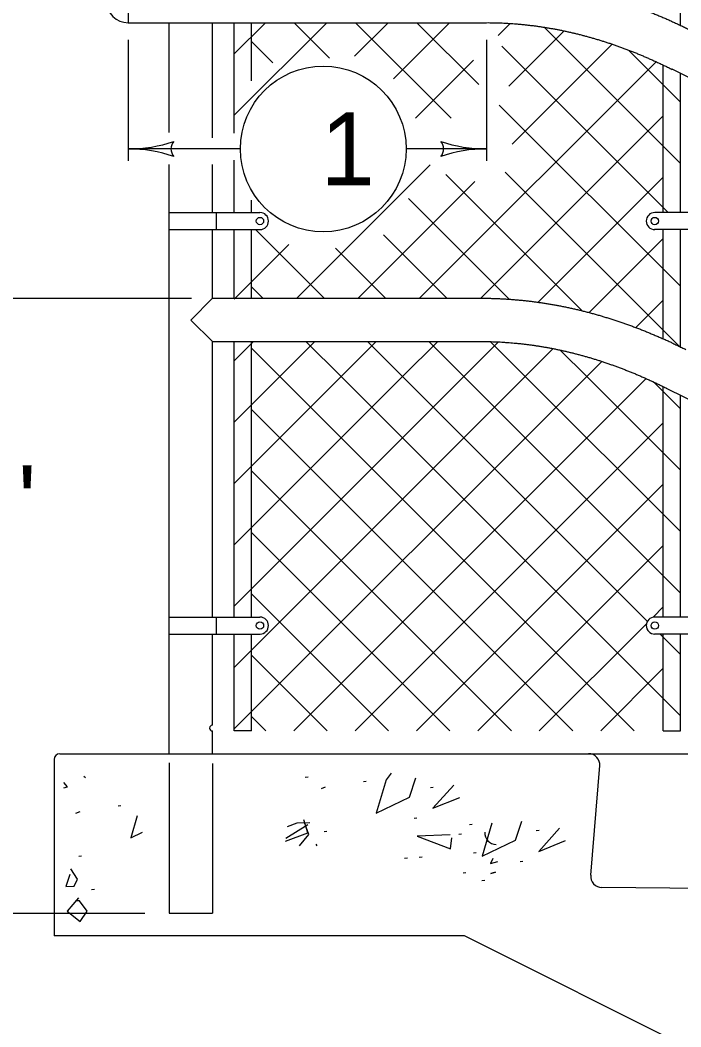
# Model space of a CAD drawing. Extents: x 1007 to 1035.5, y 1000.5 to 1021.5.
# Drawn here: x 1008.894 to 1010.707, y 1016.912 to 1019.675 of the extents above; entities that cross this region are included whole.
import ezdxf

# ---------------------------------------------------------------- set-up
doc = ezdxf.new("R2010")
doc.units = 0
doc.layers.add('Level 1', color=7, linetype='Continuous')

msp = doc.modelspace()

# ---------------------------------------------------------------- linework, layer by layer
at = {"layer": 'Level 1'}
for p, q in [((1010.7053, 1019.6606), (1010.7053, 1019.9273)), ((1009.1903, 1019.7865), (1009.1903, 1019.6678)), ((1009.1903, 1019.6678), (1010.1729, 1019.6678)), ((1009.3026, 1019.3666), (1009.3026, 1019.6678)), ((1009.4213, 1019.3519), (1009.4213, 1019.6678)), ((1009.4813, 1019.5824), (1009.5666, 1019.6678)), ((1009.4813, 1019.414), (1009.735, 1019.6678)), ((1009.4813, 1019.3642), (1009.4813, 1019.6678)), ((1009.5282, 1019.5085), (1009.5282, 1019.6678)), ((1009.6453, 1019.6678), (1009.7426, 1019.5706)), ((1009.8115, 1019.5758), (1009.9034, 1019.6678)), ((1009.8138, 1019.6678), (1010.0763, 1019.4053)), ((1009.9178, 1019.5136), (1010.0719, 1019.6678)), ((1009.9822, 1019.6678), (1010.152, 1019.498)), ((1010.205, 1019.6323), (1010.2383, 1019.6657)), ((1010.2342, 1019.4931), (1010.3863, 1019.6452)), ((1010.3315, 1019.6553), (1010.7053, 1019.2815)), ((1009.1903, 1019.6211), (1009.1903, 1019.2888)), ((1009.5282, 1019.6164), (1009.5874, 1019.5573)), ((1010.1729, 1019.6211), (1010.1729, 1019.2888)), ((1010.2154, 1019.6031), (1010.6716, 1019.1468)), ((1010.2438, 1019.3343), (1010.5183, 1019.6088)), ((1010.5627, 1019.5926), (1010.7053, 1019.4499)), ((1009.9787, 1019.4061), (1010.1378, 1019.5651)), ((1009.9895, 1018.9116), (1010.6387, 1019.5607)), ((1010.6584, 1019.1468), (1010.6584, 1019.5514)), ((1012.3457, 1018.708), (1010.6824, 1019.5398)), ((1010.7053, 1019.1468), (1010.7053, 1019.5283)), ((1010.2083, 1019.4417), (1010.7053, 1018.9446)), ((1010.158, 1018.9116), (1010.6584, 1019.412)), ((1009.4979, 1019.3213), (1009.1903, 1019.3213)), ((1010.1729, 1019.3213), (1009.9528, 1019.3213)), ((1009.3026, 1017.6617), (1009.3026, 1019.2785)), ((1009.4213, 1019.1468), (1009.4213, 1019.2785)), ((1009.4813, 1019.1468), (1009.4813, 1019.2908)), ((1009.6527, 1018.9116), (1010.0188, 1019.2778)), ((1010.0619, 1019.2513), (1010.4359, 1018.8772)), ((1010.2243, 1019.2572), (1010.7053, 1018.7762)), ((1010.3154, 1018.9006), (1010.6584, 1019.2436)), ((1009.8211, 1018.9116), (1010.141, 1019.2315)), ((1009.5282, 1019.1468), (1009.5282, 1019.1806)), ((1009.9593, 1019.1853), (1010.2358, 1018.9088)), ((1009.3027, 1019.1468), (1009.5517, 1019.1468)), ((1009.432, 1019.1), (1009.432, 1019.1468)), ((1010.8839, 1019.1468), (1010.6349, 1019.1468)), ((1009.3027, 1019.1), (1009.5527, 1019.1)), ((1009.4213, 1018.9116), (1009.4213, 1019.1)), ((1009.4813, 1018.9116), (1009.4813, 1019.1)), ((1009.5282, 1018.9116), (1009.5282, 1019.1)), ((1009.5393, 1019.1), (1009.7277, 1018.9116)), ((1009.891, 1019.0852), (1010.0646, 1018.9116)), ((1010.8839, 1019.1), (1010.6339, 1019.1)), ((1010.6584, 1018.8001), (1010.6584, 1019.1)), ((1010.7053, 1018.7782), (1010.7053, 1019.1)), ((1009.4813, 1018.9087), (1009.6313, 1019.0587)), ((1009.7591, 1019.0487), (1009.8961, 1018.9116)), ((1010.4554, 1018.8721), (1010.6584, 1019.0751)), ((1009.5282, 1018.9427), (1009.5593, 1018.9116)), ((1008.6227, 1018.9116), (1009.3638, 1018.9116)), ((1009.4213, 1018.9116), (1009.362, 1018.8514)), ((1009.4213, 1018.9116), (1010.1576, 1018.9116)), ((1010.5829, 1018.8312), (1010.6584, 1018.9067)), ((1009.362, 1018.8514), (1009.4213, 1018.7928)), ((1009.4213, 1018.7928), (1010.1576, 1018.7928)), ((1009.4213, 1018.0367), (1009.4213, 1018.7928)), ((1009.4813, 1018.0367), (1009.4813, 1018.7928)), ((1009.4813, 1018.7402), (1009.5339, 1018.7928)), ((1009.5282, 1018.0367), (1009.5282, 1018.7928)), ((1009.5282, 1018.7742), (1009.6059, 1018.6964)), ((1009.6059, 1018.6964), (1009.7023, 1018.7928)), ((1009.678, 1018.7928), (1009.7744, 1018.6964)), ((1009.7743, 1018.6964), (1009.8708, 1018.7928)), ((1009.8464, 1018.7928), (1009.9428, 1018.6964)), ((1009.9428, 1018.6964), (1010.0393, 1018.7928)), ((1010.0148, 1018.7928), (1010.1113, 1018.6964)), ((1010.1113, 1018.6964), (1010.2065, 1018.7917)), ((1010.1833, 1018.7928), (1010.2798, 1018.6964)), ((1010.2797, 1018.6964), (1010.3564, 1018.7732)), ((1010.3753, 1018.7693), (1010.4482, 1018.6964)), ((1010.4482, 1018.6964), (1010.4899, 1018.7382)), ((1009.4813, 1018.5718), (1009.606, 1018.6965)), ((1009.4813, 1018.4033), (1009.7744, 1018.6965)), ((1009.4813, 1018.2349), (1009.9428, 1018.6965)), ((1009.4813, 1018.0664), (1010.1113, 1018.6965)), ((1009.4813, 1017.898), (1010.2798, 1018.6965)), ((1009.4813, 1017.7295), (1010.4483, 1018.6965)), ((1009.606, 1018.6965), (1010.5783, 1017.7242)), ((1009.6443, 1017.7242), (1010.6113, 1018.6911)), ((1009.7745, 1018.6965), (1010.7053, 1017.7657)), ((1009.9429, 1018.6965), (1010.6146, 1018.0248)), ((1010.1113, 1018.6965), (1010.7053, 1018.1025)), ((1010.2798, 1018.6965), (1010.7053, 1018.271)), ((1010.4483, 1018.6965), (1010.7053, 1018.4394)), ((1010.6313, 1018.682), (1010.7053, 1018.6079)), ((1010.6584, 1018.0367), (1010.6584, 1018.669)), ((1012.3457, 1017.8253), (1010.6675, 1018.6643)), ((1010.7053, 1018.0367), (1010.7053, 1018.6454)), ((1009.5282, 1018.6059), (1010.4099, 1017.7242)), ((1009.8128, 1017.7242), (1010.6584, 1018.5698)), ((1009.5282, 1018.4375), (1010.2415, 1017.7242)), ((1009.9813, 1017.7242), (1010.6584, 1018.4013)), ((1009.5282, 1018.269), (1010.073, 1017.7242)), ((1010.1497, 1017.7242), (1010.6584, 1018.2329)), ((1009.5282, 1018.1006), (1009.9046, 1017.7242)), ((1010.6301, 1018.0362), (1010.6584, 1018.0645)), ((1009.3027, 1018.0367), (1009.5517, 1018.0367)), ((1009.432, 1017.9898), (1009.432, 1018.0367)), ((1010.8839, 1018.0367), (1010.6349, 1018.0367)), ((1010.3181, 1017.7242), (1010.612, 1018.0181)), ((1009.3027, 1017.9898), (1009.5527, 1017.9898)), ((1009.4213, 1017.7398), (1009.4213, 1017.9898)), ((1009.4813, 1017.7242), (1009.4813, 1017.9898)), ((1009.5282, 1017.7242), (1009.5282, 1017.9898)), ((1010.8839, 1017.9898), (1010.6339, 1017.9898)), ((1010.6496, 1017.9898), (1010.7053, 1017.9341)), ((1010.6584, 1017.7242), (1010.6584, 1017.9898)), ((1010.7053, 1017.7242), (1010.7053, 1017.9898)), ((1009.5282, 1017.9321), (1009.7361, 1017.7242)), ((1010.4866, 1017.7242), (1010.6584, 1017.896)), ((1009.5282, 1017.7637), (1009.5677, 1017.7242)), ((1009.4213, 1017.6617), (1009.4213, 1017.7242)), ((1009.5282, 1017.7242), (1009.4813, 1017.7242)), ((1010.6584, 1017.7242), (1010.7053, 1017.7242)), ((1008.987, 1017.646), (1008.987, 1017.1617)), ((1009.0027, 1017.6617), (1009.437, 1017.6617)), ((1009.437, 1017.6617), (1011.0121, 1017.6617)), ((1009.3026, 1017.6366), (1009.3026, 1017.2242)), ((1009.4213, 1017.635), (1009.4213, 1017.2242)), ((1010.4592, 1017.3283), (1010.4843, 1017.6293)), ((1011.2034, 1017.287), (1010.49, 1017.2944)), ((1011.2034, 1017.287), (1010.49, 1017.2944)), ((1007.6221, 1017.2242), (1009.2355, 1017.2242)), ((1009.3026, 1017.2242), (1009.4213, 1017.2242)), ((1010.1127, 1017.1617), (1008.987, 1017.1617)), ((1012.3457, 1016.0452), (1010.1127, 1017.1617))]:
    msp.add_line(p, q, dxfattribs=at)
for points in [[(1009.0729, 1017.5953), (1009.0681, 1017.5991)], [(1009.0729, 1017.5953), (1009.0681, 1017.5991)], [(1009.6838, 1017.5976), (1009.6761, 1017.5966)], [(1009.6838, 1017.5976), (1009.6761, 1017.5966)], [(1009.8433, 1017.5858), (1009.8356, 1017.5848)], [(1009.8978, 1017.5898), (1009.8708, 1017.4985)], [(1009.9118, 1017.6078), (1009.8978, 1017.5898)], [(1009.9118, 1017.6078), (1009.8978, 1017.5898)], [(1009.9621, 1017.5427), (1009.9797, 1017.5951)], [(1009.0237, 1017.5708), (1009.0132, 1017.5827)], [(1009.0237, 1017.5708), (1009.0132, 1017.5827)], [(1009.0133, 1017.5681), (1009.0237, 1017.5708)], [(1009.0133, 1017.5681), (1009.0237, 1017.5708)], [(1009.7309, 1017.5696), (1009.7194, 1017.5648)], [(1009.7309, 1017.5696), (1009.7194, 1017.5648)], [(1010.0271, 1017.5693), (1010.0193, 1017.5683)], [(1010.0834, 1017.5756), (1010.0263, 1017.5119)], [(1009.8708, 1017.4985), (1009.9621, 1017.5427)], [(1010.0263, 1017.5119), (1010.0998, 1017.5413)], [(1009.0575, 1017.5021), (1009.046, 1017.4973)], [(1009.0575, 1017.5021), (1009.046, 1017.4973)], [(1009.1699, 1017.5183), (1009.1622, 1017.5173)], [(1009.1699, 1017.5183), (1009.1622, 1017.5173)], [(1009.2152, 1017.4915), (1009.1974, 1017.431)], [(1009.2152, 1017.4915), (1009.1974, 1017.431)], [(1009.6829, 1017.4442), (1009.6723, 1017.4797)], [(1009.6829, 1017.4442), (1009.6723, 1017.4797)], [(1009.6858, 1017.4403), (1009.6743, 1017.473)], [(1009.6858, 1017.4403), (1009.6743, 1017.473)], [(1009.9823, 1017.4845), (1009.9746, 1017.4835)], [(1010.2527, 1017.4243), (1010.2703, 1017.4768)], [(1009.1974, 1017.431), (1009.2293, 1017.4465)], [(1009.1974, 1017.431), (1009.2293, 1017.4465)], [(1009.6829, 1017.4663), (1009.6227, 1017.4291)], [(1009.6829, 1017.4663), (1009.6227, 1017.4291)], [(1009.6532, 1017.4711), (1009.6267, 1017.4608)], [(1009.6532, 1017.4711), (1009.6267, 1017.4608)], [(1009.6887, 1017.472), (1009.6532, 1017.4711)], [(1009.6887, 1017.472), (1009.6532, 1017.4711)], [(1009.7356, 1017.4482), (1009.7279, 1017.4472)], [(1009.7356, 1017.4482), (1009.7279, 1017.4472)], [(1010.1339, 1017.4675), (1010.1262, 1017.4665)], [(1010.1883, 1017.4714), (1010.1614, 1017.3802)], [(1010.3177, 1017.451), (1010.3099, 1017.45)], [(1010.374, 1017.4573), (1010.3169, 1017.3936)], [(1009.6217, 1017.4213), (1009.6829, 1017.4442)], [(1009.6217, 1017.4213), (1009.6829, 1017.4442)], [(1009.6603, 1017.4087), (1009.6858, 1017.4403)], [(1009.6603, 1017.4087), (1009.6858, 1017.4403)], [(1010.0734, 1017.4393), (1009.9832, 1017.4355), (1010.0744, 1017.4009), (1010.0783, 1017.4308)], [(1010.0734, 1017.4393), (1009.9832, 1017.4355), (1010.0744, 1017.4009), (1010.0783, 1017.4308)], [(1010.1048, 1017.4411), (1010.0971, 1017.4401)], [(1010.1048, 1017.4411), (1010.0971, 1017.4401)], [(1010.1614, 1017.3802), (1010.2527, 1017.4243)], [(1010.3169, 1017.3936), (1010.3904, 1017.423)], [(1009.7091, 1017.4087), (1009.706, 1017.4134)], [(1009.7091, 1017.4087), (1009.706, 1017.4134)], [(1009.0622, 1017.3808), (1009.0545, 1017.3798)], [(1009.0622, 1017.3808), (1009.0545, 1017.3798)], [(1009.9563, 1017.3751), (1009.9487, 1017.3742)], [(1009.9563, 1017.3751), (1009.9487, 1017.3742)], [(1009.9964, 1017.3775), (1009.9888, 1017.3765)], [(1009.9964, 1017.3775), (1009.9888, 1017.3765)], [(1010.1448, 1017.3893), (1010.1372, 1017.3883)], [(1010.1448, 1017.3893), (1010.1372, 1017.3883)], [(1010.191, 1017.3739), (1010.1846, 1017.3605)], [(1010.191, 1017.3739), (1010.1846, 1017.3605)], [(1010.1846, 1017.3605), (1010.2042, 1017.3654)], [(1010.1846, 1017.3605), (1010.2042, 1017.3654)], [(1010.2729, 1017.3662), (1010.2652, 1017.3652)], [(1009.0297, 1017.3297), (1009.0192, 1017.297), (1009.0422, 1017.298), (1009.0508, 1017.3172), (1009.0326, 1017.346)], [(1009.0297, 1017.3297), (1009.0192, 1017.297), (1009.0422, 1017.298), (1009.0508, 1017.3172), (1009.0326, 1017.346)], [(1010.1166, 1017.3351), (1010.1089, 1017.3341)], [(1010.1166, 1017.3351), (1010.1089, 1017.3341)], [(1010.1981, 1017.3368), (1010.1848, 1017.3328)], [(1010.1981, 1017.3368), (1010.1848, 1017.3328)], [(1010.1848, 1017.3328), (1010.198, 1017.3365)], [(1010.1848, 1017.3328), (1010.198, 1017.3365)], [(1010.1684, 1017.3138), (1010.1608, 1017.3129)], [(1010.1684, 1017.3138), (1010.1608, 1017.3129)], [(1009.0975, 1017.2888), (1009.0898, 1017.2878)], [(1009.0975, 1017.2888), (1009.0898, 1017.2878)], [(1009.0537, 1017.2663), (1009.0229, 1017.2298), (1009.0585, 1017.201), (1009.0777, 1017.2298), (1009.0566, 1017.2577), (1009.046, 1017.2577)]]:
    msp.add_lwpolyline(points, dxfattribs=at)
for centre, radius in [((1009.7253, 1019.3213), 0.2274), ((1009.5517, 1019.1234), 0.0101), ((1010.6349, 1019.1234), 0.0101), ((1009.5517, 1018.0132), 0.0101), ((1010.6349, 1018.0132), 0.0101)]:
    msp.add_circle(centre, radius, dxfattribs=at)
for centre, radius, start, end in [((1009.1902, 1019.7271), 0.0594, 90, 270), ((1009.1903, 1019.7123), 0.3909, 270, 288.6688), ((1009.3389, 1019.3213), 0.0313, 138.7746, 220.8913), ((1010.0243, 1019.3214), 0.0313, 318.7746, 40.8913), ((1010.1729, 1019.7123), 0.3909, 251.3472, 269.9939), ((1009.1903, 1019.7123), 0.3909, 269.9878, 270), ((1009.1903, 1018.9304), 0.3909, 71.3472, 89.9939), ((1010.1729, 1018.9304), 0.3909, 90, 108.6688), ((1010.1729, 1018.9304), 0.3909, 89.9878, 90), ((1009.5517, 1019.1234), 0.0234, 270, 90), ((1010.6349, 1019.1234), 0.0234, 90, 270), ((1009.5517, 1018.0132), 0.0234, 270, 90), ((1010.6349, 1018.0132), 0.0234, 90, 270), ((1009.4213, 1017.732), 0.00781, 90, 270), ((1009.0026, 1017.646), 0.0156, 90, 180), ((1010.453, 1017.6304), 0.0313, 355.24, 90), ((1010.1998, 1017.444), 0.0313, 175.244, 269.4032), ((1010.4904, 1017.3257), 0.0313, 175.244, 269.4032)]:
    msp.add_arc(centre, radius, start, end, dxfattribs=at)
for points in [[(1010.1729, 1019.7865), (1010.1838, 1019.7865), (1010.1946, 1019.7863), (1010.2054, 1019.7861), (1010.2162, 1019.7858), (1010.227, 1019.7853), (1010.2378, 1019.7847), (1010.2487, 1019.784), (1010.2594, 1019.7833), (1010.2703, 1019.7823), (1010.2812, 1019.7813), (1010.2919, 1019.7803), (1010.3028, 1019.779), (1010.3136, 1019.7778), (1010.3244, 1019.7763), (1010.3352, 1019.7748), (1010.346, 1019.7733), (1010.3568, 1019.7715), (1010.3677, 1019.7697), (1010.3784, 1019.7678), (1010.3893, 1019.7658), (1010.4001, 1019.7636), (1010.4109, 1019.7613), (1010.4218, 1019.759), (1010.4326, 1019.7566), (1010.4434, 1019.754), (1010.4542, 1019.7513), (1010.465, 1019.7486), (1010.4758, 1019.7458), (1010.4867, 1019.7428), (1010.4974, 1019.7398), (1010.5083, 1019.7365), (1010.5191, 1019.7333), (1010.5299, 1019.7299), (1010.5407, 1019.7264), (1010.5516, 1019.7228), (1010.5624, 1019.7191), (1010.5732, 1019.7153), (1010.584, 1019.7114), (1010.5948, 1019.7074), (1010.6057, 1019.7033), (1010.6164, 1019.6991), (1010.6273, 1019.6948), (1010.6381, 1019.6903), (1010.6489, 1019.6858), (1010.6597, 1019.6813), (1010.6705, 1019.6765), (1010.6813, 1019.6717), (1010.6922, 1019.6668), (1010.703, 1019.6617), (1010.7138, 1019.6565), (1010.7247, 1019.6513), (1010.7354, 1019.6459)], [(1010.1729, 1019.6678), (1010.1828, 1019.6678), (1010.1923, 1019.6676), (1010.2022, 1019.6674), (1010.2116, 1019.6671), (1010.2211, 1019.6667), (1010.231, 1019.6661), (1010.2409, 1019.6655), (1010.2503, 1019.6648), (1010.2599, 1019.664), (1010.2698, 1019.6632), (1010.2792, 1019.6622), (1010.2892, 1019.661), (1010.2991, 1019.6599), (1010.3085, 1019.6587), (1010.3183, 1019.6573), (1010.3279, 1019.6559), (1010.3374, 1019.6543), (1010.3473, 1019.6527), (1010.3573, 1019.6509), (1010.3668, 1019.6492), (1010.3763, 1019.6473), (1010.3863, 1019.6452), (1010.3963, 1019.643), (1010.4059, 1019.6408), (1010.4153, 1019.6386), (1010.4253, 1019.6362), (1010.4353, 1019.6336), (1010.445, 1019.6311), (1010.4548, 1019.6283), (1010.4644, 1019.6257), (1010.4742, 1019.6228), (1010.4846, 1019.6197), (1010.4941, 1019.6167), (1010.5038, 1019.6136), (1010.5137, 1019.6103), (1010.5234, 1019.6069), (1010.5334, 1019.6034), (1010.5433, 1019.5999), (1010.5529, 1019.5963), (1010.5629, 1019.5925), (1010.5729, 1019.5886), (1010.5828, 1019.5847), (1010.5929, 1019.5805), (1010.6028, 1019.5764), (1010.6125, 1019.5723), (1010.6225, 1019.5679), (1010.6326, 1019.5634), (1010.6424, 1019.5589), (1010.6523, 1019.5543), (1010.6624, 1019.5495), (1010.6724, 1019.5447), (1010.6823, 1019.5397)], [(1010.1576, 1018.9116), (1010.1684, 1018.9115), (1010.1792, 1018.9114), (1010.19, 1018.9112), (1010.2008, 1018.9108), (1010.2117, 1018.9103), (1010.2224, 1018.9098), (1010.2333, 1018.909), (1010.2441, 1018.9083), (1010.2549, 1018.9074), (1010.2657, 1018.9064), (1010.2766, 1018.9053), (1010.2874, 1018.9041), (1010.2982, 1018.9028), (1010.309, 1018.9014), (1010.3198, 1018.8999), (1010.3307, 1018.8983), (1010.3414, 1018.8965), (1010.3523, 1018.8948), (1010.3631, 1018.8928), (1010.3739, 1018.8908), (1010.3847, 1018.8887), (1010.3955, 1018.8864), (1010.4063, 1018.8841), (1010.4172, 1018.8817), (1010.428, 1018.8791), (1010.4388, 1018.8764), (1010.4497, 1018.8737), (1010.4604, 1018.8708), (1010.4713, 1018.8678), (1010.4821, 1018.8648), (1010.4929, 1018.8616), (1010.5037, 1018.8583), (1010.5145, 1018.855), (1010.5253, 1018.8515), (1010.5362, 1018.8478), (1010.5469, 1018.8442), (1010.5578, 1018.8404), (1010.5687, 1018.8365), (1010.5794, 1018.8325), (1010.5903, 1018.8283), (1010.6011, 1018.8242), (1010.6119, 1018.8198), (1010.6227, 1018.8154), (1010.6335, 1018.8109), (1010.6443, 1018.8063), (1010.6552, 1018.8015), (1010.6659, 1018.7967), (1010.6768, 1018.7918), (1010.6876, 1018.7868), (1010.6984, 1018.7815), (1010.7093, 1018.7763), (1010.7201, 1018.7709)], [(1010.1572, 1018.7928), (1010.1675, 1018.7928), (1010.1773, 1018.7927), (1010.1863, 1018.7925), (1010.1958, 1018.7921), (1010.2062, 1018.7917), (1010.2156, 1018.7912), (1010.2251, 1018.7905), (1010.2354, 1018.7898), (1010.2448, 1018.7891), (1010.2538, 1018.7883), (1010.2639, 1018.7872), (1010.2738, 1018.7861), (1010.2836, 1018.7849), (1010.2936, 1018.7837), (1010.3027, 1018.7824), (1010.3121, 1018.781), (1010.3224, 1018.7793), (1010.3324, 1018.7777), (1010.3415, 1018.7761), (1010.3514, 1018.7742), (1010.3613, 1018.7723), (1010.3709, 1018.7703), (1010.3809, 1018.7681), (1010.3905, 1018.7659), (1010.4, 1018.7637), (1010.41, 1018.7613), (1010.4195, 1018.7588), (1010.4294, 1018.7561), (1010.4396, 1018.7534), (1010.4492, 1018.7507), (1010.4591, 1018.7478), (1010.469, 1018.7448), (1010.4788, 1018.7418), (1010.4881, 1018.7388), (1010.498, 1018.7354), (1010.5085, 1018.7318), (1010.5183, 1018.7284), (1010.5278, 1018.725), (1010.5374, 1018.7214), (1010.5476, 1018.7175), (1010.5578, 1018.7136), (1010.5673, 1018.7098), (1010.5773, 1018.7057), (1010.5873, 1018.7016), (1010.597, 1018.6973), (1010.607, 1018.693), (1010.617, 1018.6884), (1010.6273, 1018.6838), (1010.6368, 1018.6794), (1010.6467, 1018.6747), (1010.6572, 1018.6696), (1010.6675, 1018.6644)]]:
    msp.add_spline(points, degree=3, dxfattribs=at)

# ---------------------------------------------------------------- texts
for s, p in [('1', (1009.7183, 1019.2213)), ("1'-8''", (1008.3987, 1018.2527))]:
    msp.add_text(s, height=0.2, dxfattribs=at).set_placement(p)

doc.saveas('drawing.dxf')
